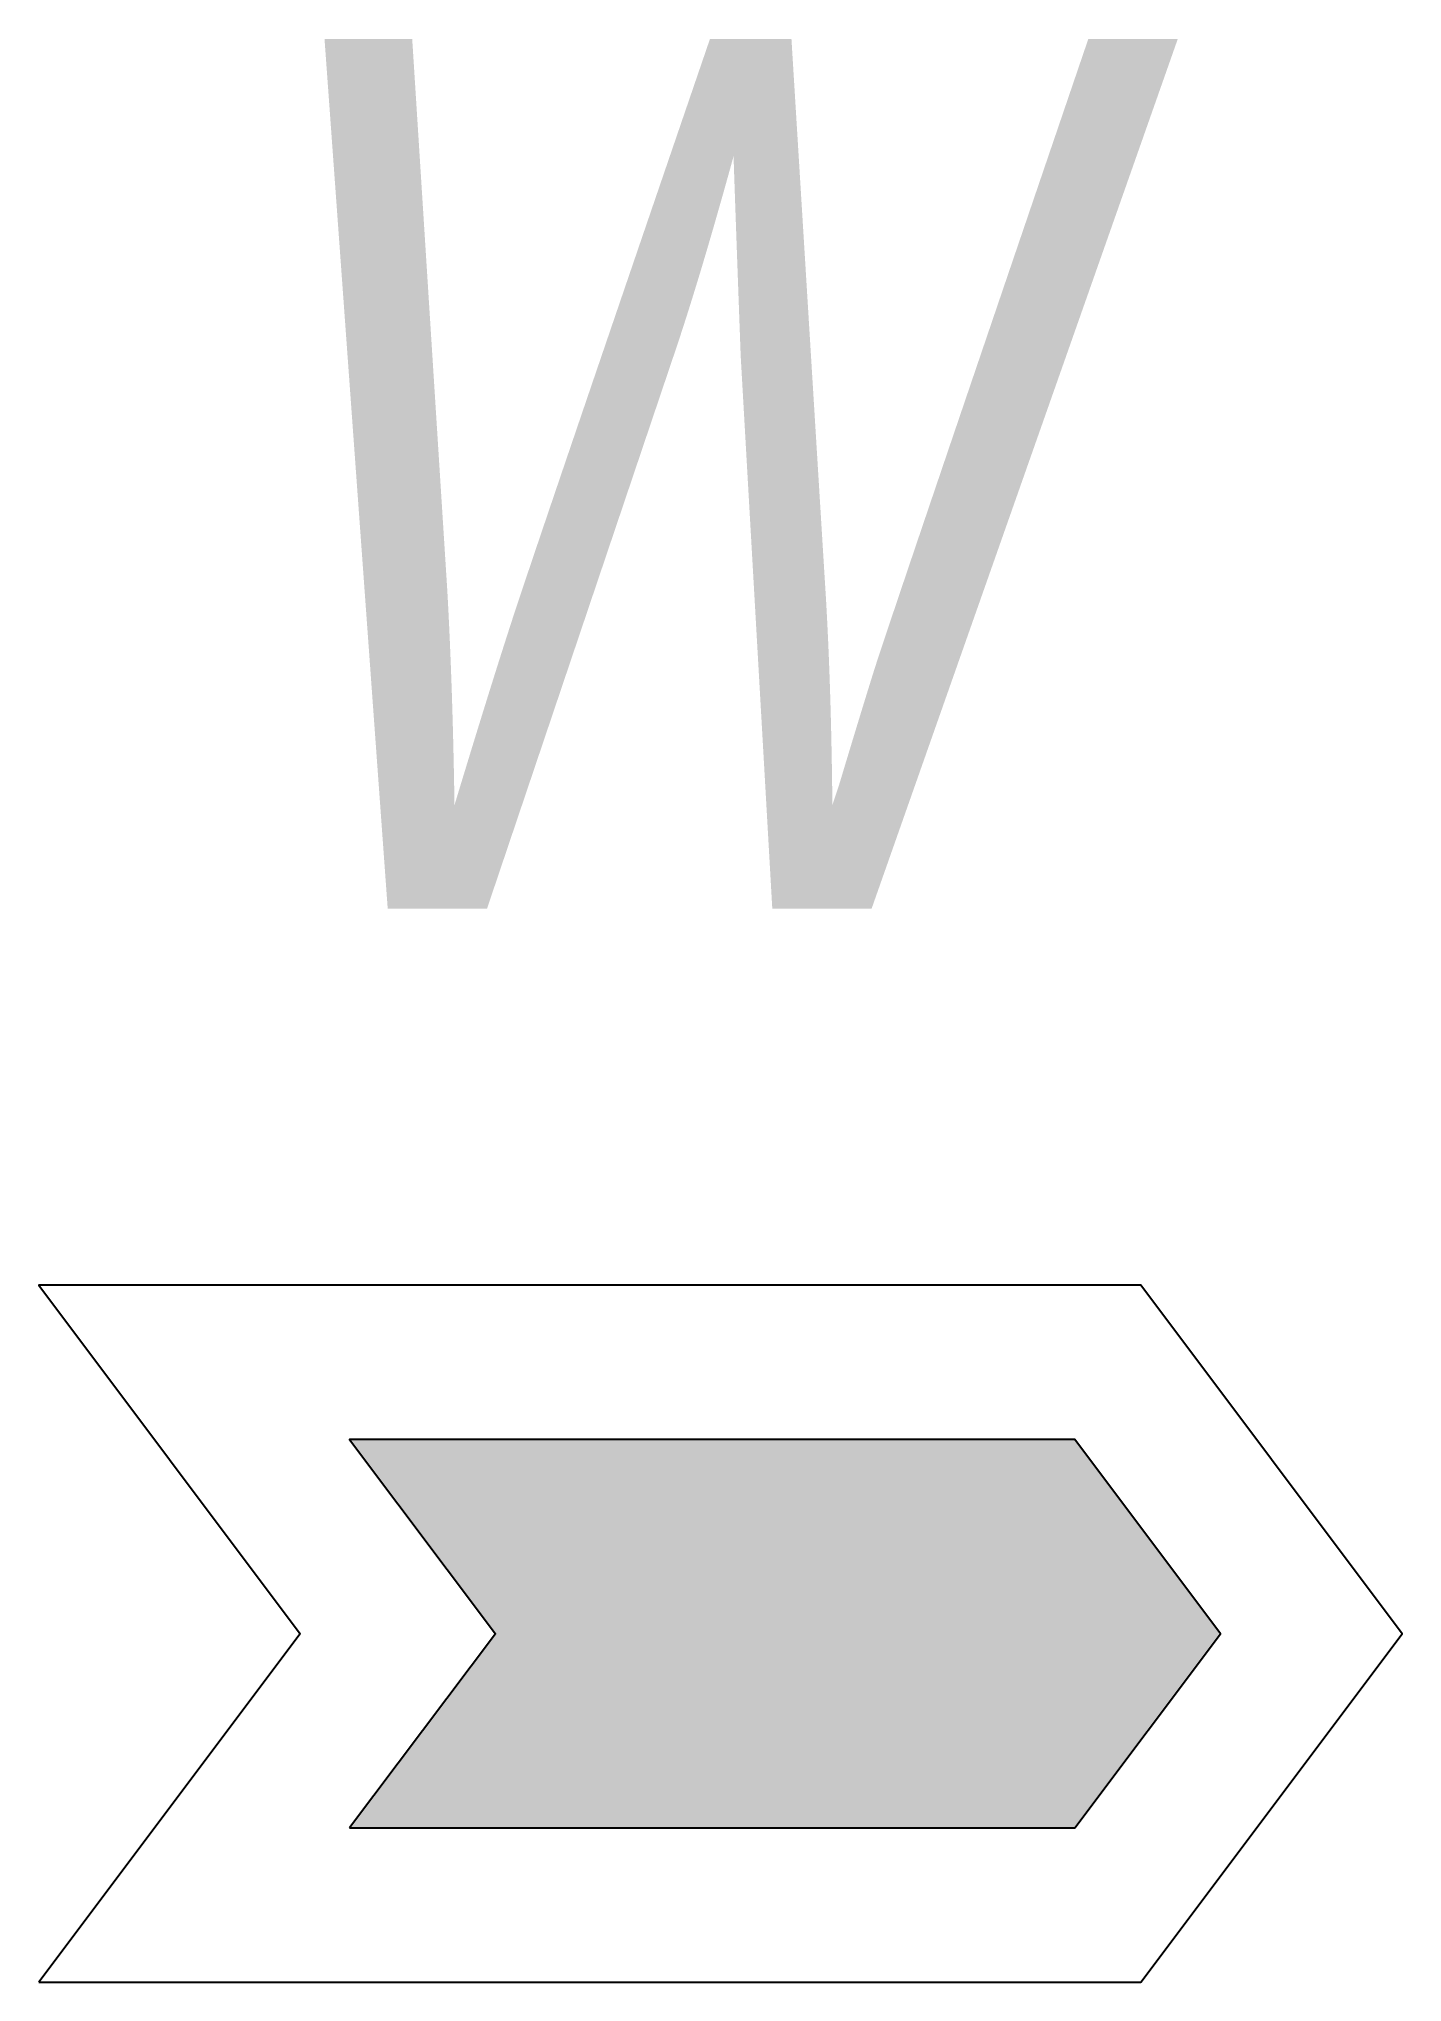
# Model space of a CAD drawing. Extents: x -1.76 to 2, y -0.96 to 4.4.
import ezdxf
from ezdxf.enums import TextEntityAlignment as Align

# ---------------------------------------------------------------- set-up
doc = ezdxf.new("R2010")
doc.units = 0
doc.header["$LTSCALE"] = 0.01
doc.header["$MEASUREMENT"] = 0
doc.layers.get('0').update_dxf_attribs({"lineweight": 20})
doc.styles.add('COA_Proposed', font='ariali.ttf', dxfattribs={"height": 2.4})

msp = doc.modelspace()

# ---------------------------------------------------------------- hatches: boundary and pattern name
at = {"linetype": 'ByBlock', "lineweight": -2}
h = msp.add_hatch(color=0, dxfattribs=at)
h.dxf.hatch_style = 1
h.paths.add_polyline_path([(-0.9, -0.536), (1.0998, -0.536), (1.5018, 0), (1.0998, 0.536), (-0.9, 0.536), (-0.498, 0)])

# ---------------------------------------------------------------- linework, layer by layer
at = {"color": 0, "linetype": 'ByBlock', "lineweight": -2, "flags": 128}
for points in [[(-1.7571, -0.9614), (1.2818, -0.9614), (2.0029, 0), (1.2818, 0.9614), (-1.7571, 0.9614), (-1.036, 0)], [(-0.9, -0.536), (1.0998, -0.536), (1.5018, 0), (1.0998, 0.536), (-0.9, 0.536), (-0.498, 0)]]:
    msp.add_lwpolyline(points, close=True, dxfattribs=at)

# ---------------------------------------------------------------- texts
at = {"color": 0, "linetype": 'ByBlock', "lineweight": -2, "style": 'COA_Proposed', "width": 0.75}
msp.add_text('W', height=2.4, dxfattribs=at).set_placement((0, 2), align=Align.CENTER)

doc.saveas('drawing.dxf')
